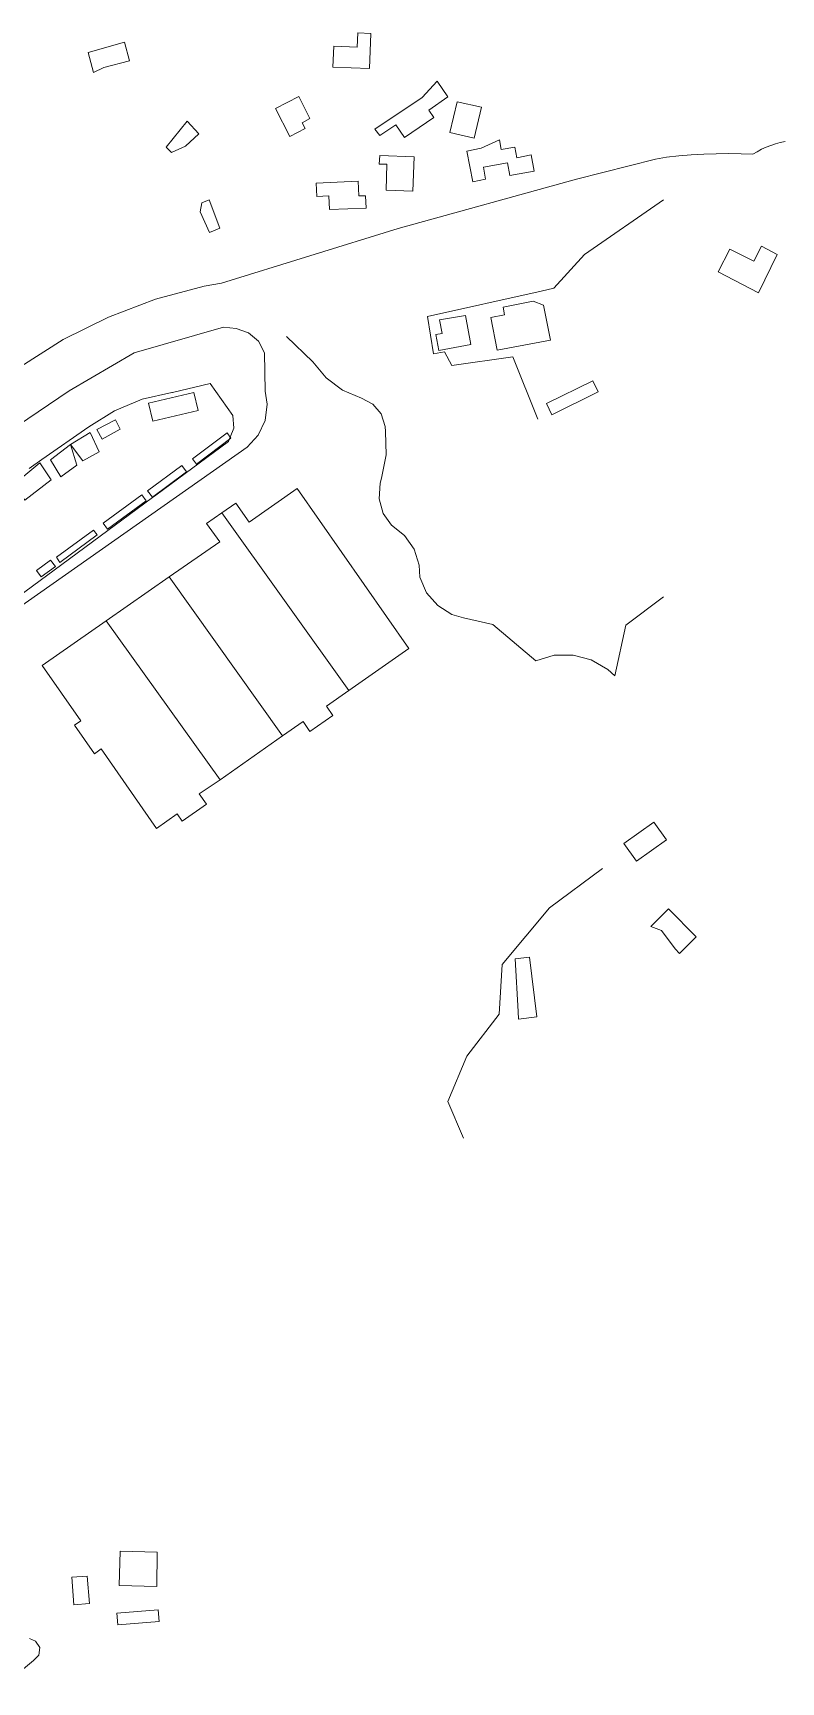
# Model space of a CAD drawing. Header units: inches. Extents: x 1138763 to 1140867, y 1050756 to 1053008.
# Drawn here: x 1139070.3 to 1139262.1, y 1050939.6 to 1051362.3 of the extents above; entities that cross this region are included whole.
import ezdxf

# ---------------------------------------------------------------- set-up
doc = ezdxf.new("R2010")
doc.units = ezdxf.units.IN
doc.header["$MEASUREMENT"] = 0
for name, color, linetype, lineweight in [('LimEdif_AM', 44, 'Continuous', 5), ('ViaPrin_AM', 1, 'Continuous', 15), ('ViaSec_AM', 1, 'Continuous', 18)]:
    doc.layers.add(name, color=color, linetype=linetype, lineweight=lineweight)

msp = doc.modelspace()

# ---------------------------------------------------------------- linework, layer by layer
at = {"layer": 'LimEdif_AM'}
for points in [[(1139156.56, 1051353.12), (1139147.19, 1051353.5), (1139147.44, 1051358.87), (1139153.44, 1051358.62), (1139153.56, 1051362.25), (1139156.94, 1051362.12), (1139156.56, 1051353.12)], [(1139085.81, 1051352.12), (1139084.44, 1051357.25), (1139093.81, 1051359.87), (1139095.06, 1051355.12), (1139088.44, 1051353.37), (1139085.81, 1051352.12)], [(1139165.56, 1051335.5), (1139163.31, 1051338.75), (1139159.19, 1051336), (1139157.94, 1051337.62), (1139170.06, 1051345.75), (1139173.94, 1051349.87), (1139176.69, 1051345.87), (1139171.81, 1051342.5), (1139173.06, 1051340.62), (1139165.56, 1051335.5)], [(1139136.19, 1051335.75), (1139132.44, 1051342.87), (1139138.44, 1051346), (1139141.31, 1051340.37), (1139139.31, 1051339.25), (1139140.06, 1051337.75), (1139136.19, 1051335.75)], [(1139183.44, 1051335.25), (1139177.19, 1051336.75), (1139179.06, 1051344.62), (1139185.31, 1051343.25), (1139183.44, 1051335.25)], [(1139105.81, 1051331.62), (1139104.44, 1051333), (1139109.81, 1051339.62), (1139112.81, 1051336.37), (1139109.44, 1051333.25), (1139105.81, 1051331.62)], [(1139183.06, 1051324.12), (1139181.56, 1051332), (1139185.19, 1051332.75), (1139189.94, 1051334.87), (1139190.31, 1051332.37), (1139193.81, 1051333), (1139194.31, 1051330.25), (1139198.06, 1051331), (1139198.81, 1051326.87), (1139192.56, 1051325.75), (1139191.94, 1051329), (1139185.81, 1051327.87), (1139186.31, 1051324.75), (1139183.06, 1051324.12)], [(1139167.69, 1051321.75), (1139160.81, 1051322), (1139161.06, 1051328.62), (1139159.06, 1051328.62), (1139159.19, 1051330.87), (1139168.06, 1051330.5), (1139167.69, 1051321.75)], [(1139146.31, 1051317), (1139146.19, 1051320.5), (1139143.06, 1051320.37), (1139142.94, 1051323.75), (1139153.69, 1051324.25), (1139153.81, 1051320.5), (1139155.56, 1051320.5), (1139155.69, 1051317.37), (1139146.31, 1051317)], [(1139115.56, 1051311.12), (1139113.19, 1051316.37), (1139113.56, 1051318.75), (1139115.44, 1051319.5), (1139118.19, 1051312.25), (1139115.56, 1051311.12)], [(1139256.31, 1051295.62), (1139245.94, 1051301), (1139248.94, 1051306.87), (1139255.06, 1051303.75), (1139257.06, 1051307.62), (1139261.06, 1051305.5), (1139256.31, 1051295.62)], [(1139189.31, 1051281), (1139187.69, 1051289.37), (1139191.19, 1051290), (1139190.81, 1051292), (1139198.56, 1051293.5), (1139201.19, 1051292.5), (1139202.94, 1051283.5), (1139189.31, 1051281)], [(1139174.31, 1051280.87), (1139173.56, 1051285), (1139175.19, 1051285.25), (1139174.56, 1051288.75), (1139181.19, 1051289.87), (1139182.56, 1051282.37), (1139174.31, 1051280.87)], [(1139203.31, 1051264.37), (1139201.94, 1051267.25), (1139213.81, 1051273.12), (1139215.19, 1051270.25), (1139203.31, 1051264.37)], [(1139101.06, 1051262.75), (1139099.94, 1051267.37), (1139111.56, 1051270.12), (1139112.69, 1051265.5), (1139101.06, 1051262.75)], [(1139088.06, 1051258.12), (1139086.69, 1051260.62), (1139091.44, 1051263.12), (1139092.69, 1051260.75), (1139088.06, 1051258.12)], [(1139079.94, 1051256.75), (1139084.94, 1051259.87), (1139087.31, 1051254.87), (1139083.06, 1051252.62), (1139079.94, 1051256.75)], [(1139112.19, 1051251.75), (1139111.19, 1051253.12), (1139120.06, 1051259.75), (1139121.06, 1051258.37), (1139112.19, 1051251.75)], [(1139079.94, 1051256.75), (1139081.56, 1051251.5), (1139077.44, 1051248.5), (1139074.81, 1051252.87), (1139079.94, 1051256.75)], [(1139065.44, 1051246.5), (1139072.06, 1051252.12), (1139074.94, 1051247.75), (1139068.19, 1051242.5), (1139065.44, 1051246.5)], [(1139100.94, 1051243.25), (1139099.69, 1051244.87), (1139108.44, 1051251.37), (1139109.69, 1051249.75), (1139100.94, 1051243.25)], [(1139089.44, 1051235.12), (1139088.31, 1051236.62), (1139098.19, 1051243.87), (1139099.31, 1051242.37), (1139089.44, 1051235.12)], [(1139118.69, 1051239.25), (1139122.31, 1051241.75), (1139125.69, 1051236.87), (1139138.06, 1051245.5), (1139166.69, 1051204.5), (1139151.31, 1051193.75), (1139118.69, 1051239.25)], [(1139105.19, 1051222.87), (1139118.19, 1051231.87), (1139114.81, 1051236.5), (1139118.69, 1051239.25), (1139151.31, 1051193.75), (1139145.56, 1051189.75), (1139147.19, 1051187.37), (1139141.31, 1051183.25), (1139139.56, 1051185.75), (1139134.31, 1051182.12), (1139105.19, 1051222.87)], [(1139077.19, 1051226.5), (1139076.31, 1051227.87), (1139085.81, 1051234.87), (1139086.81, 1051233.62), (1139077.19, 1051226.5)], [(1139072.44, 1051222.87), (1139071.19, 1051224.5), (1139074.81, 1051227.12), (1139076.06, 1051225.5), (1139072.44, 1051222.87)], [(1139089.06, 1051211.62), (1139105.19, 1051222.87), (1139134.31, 1051182.12), (1139118.31, 1051170.87), (1139089.06, 1051211.62)], [(1139118.31, 1051170.87), (1139112.94, 1051167.25), (1139114.81, 1051164.62), (1139108.56, 1051160.25), (1139107.31, 1051162.12), (1139101.94, 1051158.37), (1139087.81, 1051178.75), (1139086.06, 1051177.5), (1139080.94, 1051184.87), (1139082.56, 1051186), (1139072.69, 1051200.12), (1139089.06, 1051211.62), (1139118.31, 1051170.87)], [(1139225.06, 1051150), (1139221.81, 1051154.5), (1139229.44, 1051160), (1139232.69, 1051155.5), (1139225.06, 1051150)], [(1139236.06, 1051126.37), (1139234.94, 1051127.5), (1139231.44, 1051132.25), (1139228.69, 1051133.25), (1139233.19, 1051137.75), (1139240.31, 1051130.62), (1139236.06, 1051126.37)], [(1139194.81, 1051109.5), (1139194.69, 1051111.5), (1139193.94, 1051125), (1139197.56, 1051125.37), (1139199.44, 1051110.12), (1139194.81, 1051109.5)], [(1139102.06, 1050964.12), (1139102.19, 1050972.87), (1139092.69, 1050973.12), (1139092.44, 1050964.37), (1139102.06, 1050964.12)], [(1139102.06, 1050964.12), (1139092.44, 1050964.37), (1139092.69, 1050973.12), (1139102.19, 1050972.87), (1139102.06, 1050964.12)], [(1139080.81, 1050959.37), (1139084.81, 1050959.75), (1139084.19, 1050966.75), (1139080.31, 1050966.5), (1139080.81, 1050959.37)], [(1139080.81, 1050959.37), (1139080.31, 1050966.5), (1139084.19, 1050966.75), (1139084.81, 1050959.75), (1139080.81, 1050959.37)], [(1139092.06, 1050954.25), (1139102.69, 1050955.12), (1139102.44, 1050958.12), (1139091.81, 1050957.25), (1139092.06, 1050954.25)], [(1139092.06, 1050954.25), (1139091.81, 1050957.25), (1139102.44, 1050958.12), (1139102.69, 1050955.12), (1139092.06, 1050954.25)]]:
    msp.add_lwpolyline(points, dxfattribs=at)
at = {"layer": 'ViaPrin_AM'}
for points in [[(1139263.13, 1051334.42), (1139261.87, 1051334.17), (1139260.63, 1051333.85), (1139259.42, 1051333.45), (1139258.23, 1051332.98), (1139257.07, 1051332.44), (1139255.95, 1051331.83), (1139254.86, 1051331.15), (1139251.87, 1051331.27), (1139248.67, 1051331.32), (1139245.46, 1051331.29), (1139242.26, 1051331.19), (1139239.06, 1051331), (1139235.87, 1051330.74), (1139232.68, 1051330.4), (1139229.89, 1051329.9), (1139209.65, 1051324.78), (1139163.95, 1051312.1), (1139118.61, 1051298.16), (1139114.23, 1051297.32), (1139101.74, 1051294.01), (1139089.65, 1051289.45), (1139078.08, 1051283.68), (1139067.16, 1051276.77)], [(1139063.7, 1051259.79), (1139079.62, 1051270.57), (1139096.23, 1051280.24), (1139119.12, 1051286.82)], [(1139119.12, 1051286.82), (1139122.38, 1051286.51), (1139125.57, 1051285.44), (1139128.11, 1051283.24), (1139129.63, 1051280.24), (1139129.81, 1051270.47), (1139130.35, 1051267.1), (1139129.83, 1051262.94), (1139128.05, 1051259.14), (1139125.19, 1051256.07), (1139066.02, 1051214.49)], [(1139064.26, 1051216.14), (1139100.95, 1051243.2), (1139101.79, 1051243.83), (1139120.43, 1051257.57), (1139120.63, 1051258.05), (1139120.89, 1051258.68), (1139121.83, 1051260.95), (1139121.55, 1051264.24), (1139115.75, 1051272.45), (1139106.06, 1051270.11), (1139105.88, 1051270.09), (1139098.34, 1051268.39), (1139091.18, 1051265.44), (1139084.63, 1051261.33), (1139072.62, 1051252.96), (1139069.37, 1051250.61)]]:
    msp.add_lwpolyline(points, dxfattribs=at)
at = {"layer": 'ViaSec_AM'}
for points in [[(1139231.94, 1051319.5), (1139211.69, 1051305.5), (1139203.81, 1051296.87), (1139200.56, 1051296.12), (1139171.44, 1051289.62), (1139172.94, 1051280), (1139175.81, 1051280.5), (1139177.69, 1051277), (1139193.31, 1051279.25), (1139199.69, 1051263.25)], [(1139135.31, 1051284.5), (1139142.06, 1051278), (1139145.44, 1051273.87), (1139149.69, 1051270.75), (1139154.56, 1051268.62), (1139157.44, 1051267.12), (1139159.56, 1051264.62), (1139160.56, 1051261.37), (1139160.69, 1051260.12), (1139160.81, 1051254.12), (1139159.69, 1051248.12), (1139159.31, 1051246.87), (1139159.06, 1051242.87), (1139160.06, 1051239.12), (1139162.19, 1051236.12), (1139165.56, 1051233.5), (1139168.06, 1051230), (1139169.31, 1051225.87), (1139169.44, 1051222.75), (1139171.19, 1051218.75), (1139174.06, 1051215.5), (1139177.69, 1051213.25), (1139180.69, 1051212.37), (1139188.19, 1051210.62), (1139199.19, 1051201.37), (1139203.94, 1051202.75), (1139208.81, 1051202.75), (1139213.44, 1051201.62), (1139217.69, 1051199.12), (1139219.44, 1051197.5), (1139222.31, 1051210.5), (1139231.94, 1051217.75)], [(1139216.31, 1051148.12), (1139202.69, 1051138), (1139190.56, 1051123.5), (1139189.81, 1051110.75), (1139181.56, 1051100), (1139176.69, 1051088.37), (1139180.69, 1051079)], [(1139063.81, 1050939.62), (1139070.44, 1050945.12), (1139071.81, 1050946.5), (1139072.06, 1050948.5), (1139070.94, 1050950.12), (1139069.44, 1050950.75)]]:
    msp.add_lwpolyline(points, dxfattribs=at)

doc.saveas('drawing.dxf')
